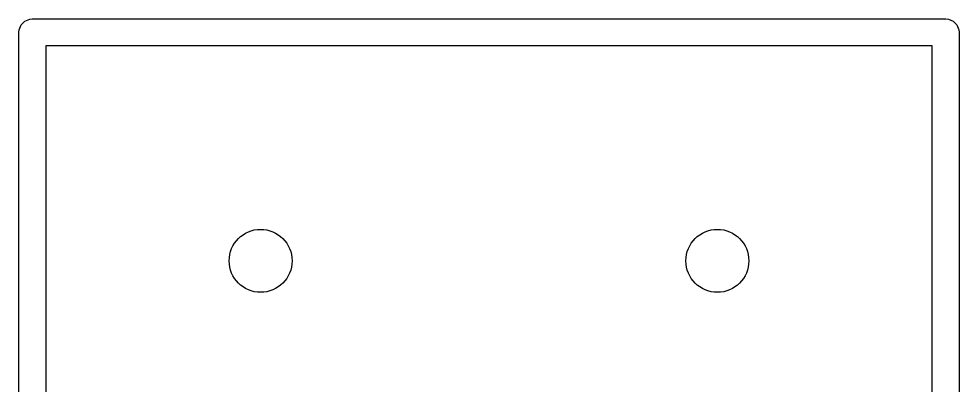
# Model space of a CAD drawing. Extents: x 0.22 to 2.57, y 0.23 to 2.1.
# Drawn here: x 1.477 to 1.6829, y 0.7933 to 0.8734 of the extents above; entities that cross this region are included whole.
import ezdxf

# ---------------------------------------------------------------- set-up
doc = ezdxf.new("R2010")
doc.units = 0
doc.header["$MEASUREMENT"] = 0
doc.layers.add('BLACK', color=7, linetype='CONTINUOUS')

msp = doc.modelspace()

# ---------------------------------------------------------------- linework, layer by layer
at = {"layer": 'BLACK', "linetype": 'CONTINUOUS'}
for p, q in [((1.47828, 0.87293), (1.47935, 0.87337)), ((1.47935, 0.87337), (1.47992, 0.87343)), ((1.47992, 0.87343), (1.67992, 0.87343)), ((1.67992, 0.87343), (1.6805, 0.87337)), ((1.6805, 0.87337), (1.68156, 0.87293)), ((1.47697, 0.87047), (1.47703, 0.87105)), ((1.47703, 0.87105), (1.47747, 0.87211)), ((1.47747, 0.87211), (1.47828, 0.87293)), ((1.68156, 0.87293), (1.68238, 0.87211)), ((1.68238, 0.87211), (1.68282, 0.87105)), ((1.68282, 0.87105), (1.68287, 0.87047)), ((1.47697, 0.57047), (1.47697, 0.87047)), ((1.68287, 0.87047), (1.68287, 0.57047)), ((1.48287, 0.86752), (1.48287, 0.57343)), ((1.67697, 0.86752), (1.48287, 0.86752)), ((1.67697, 0.57343), (1.67697, 0.86752))]:
    msp.add_line(p, q, dxfattribs=at)
at = {"layer": 'BLACK'}
for centre in [(1.52992, 0.82047), (1.52992, 0.82047), (1.62992, 0.82047), (1.62992, 0.82047)]:
    msp.add_circle(centre, 0.00689, dxfattribs=at)

doc.saveas('drawing.dxf')
